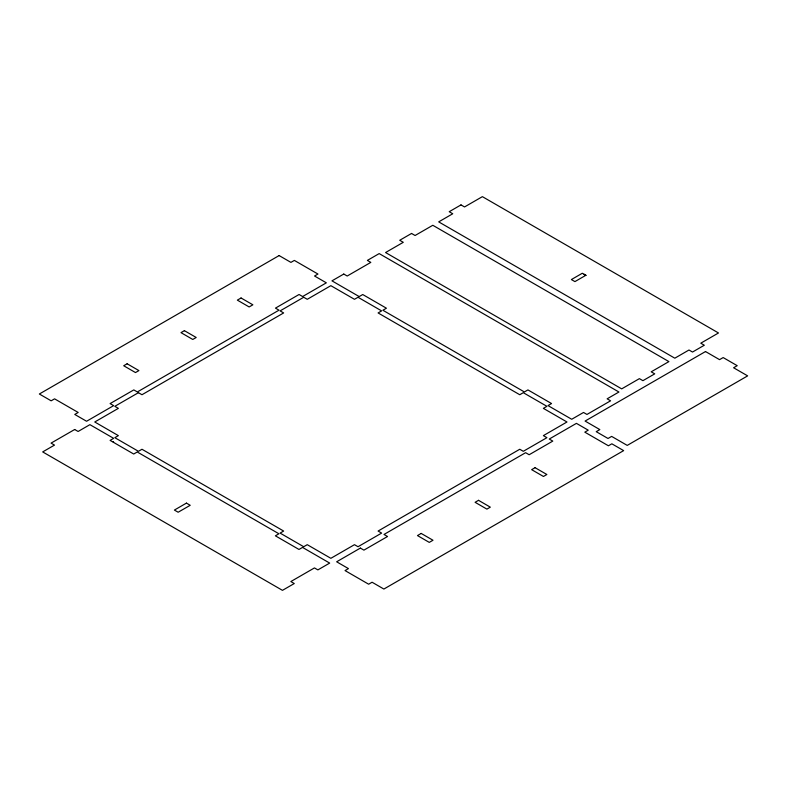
<?xml version="1.0" encoding="UTF-8"?>
<svg xmlns="http://www.w3.org/2000/svg" width="787" height="787" viewBox="0 0 787 787"><rect width="100%" height="100%" fill="white"/><g stroke="black" fill="none" stroke-linecap="round" stroke-linejoin="round"><path stroke-width="1.18" d="M585.843 275.302L574.923 281.608L571.382 279.562L582.301 273.256L585.843 275.302L584.072 274.279M112.748 441.517L113.643 442.028M279.119 255.568L39.35 394.002L51.155 400.819L54.578 398.842L78.188 412.467L74.765 414.444L86.57 421.261L113.643 405.639L110.101 403.593L133.8 389.909L137.341 391.956L279.011 310.167L275.47 308.12L299.08 294.486L302.621 296.532L326.349 282.828L314.544 276.011L317.958 274.043L294.348 260.408L290.924 262.386L279.119 255.568M127.11 363.781L123.707 365.748L135.492 372.566L138.915 370.588L127.11 363.781M184.394 330.668L180.99 332.635L192.776 339.463L196.199 337.485L184.394 330.668M241.058 297.988L237.349 300.132L249.154 306.95L252.863 304.805L241.058 297.988M411.542 233.454L399.737 240.271L403.278 242.317L385.571 252.538L621.691 388.867L639.398 378.636L642.92 380.672L654.725 373.855L651.203 371.818L668.911 361.597L432.801 225.279L415.083 235.5L411.542 233.454M460.995 204.905L449.21 211.713L452.751 213.759L438.703 221.875L674.813 358.193L688.979 350.008L692.511 352.045L704.316 345.227L700.784 343.191L718.492 332.97L482.382 196.652L464.537 206.951L460.995 204.905M343.771 274.043L331.966 280.851L359.197 296.581L362.738 294.535L386.427 308.209L382.885 310.255L524.398 391.956L527.939 389.909L551.549 403.544L548.008 405.59L571.716 419.274L583.521 412.457L586.964 414.444L610.574 400.819L607.131 398.822L618.936 392.015L379.186 253.591L367.381 260.408L370.815 262.386L347.205 276.021L343.771 274.043M74.686 429.495L51.066 443.12L54.5 445.098L42.685 451.915L282.464 590.348L294.269 583.531L290.846 581.554L314.456 567.919L317.879 569.896L329.684 563.089L302.533 547.408L298.991 549.454L275.381 535.819L278.923 533.773L137.253 451.984L133.711 454.03L110.101 440.395L113.643 438.349L89.915 424.655L78.11 431.473L74.686 429.495M138.433 392.683L114.823 406.318L118.365 408.364L94.755 421.989L118.365 435.624L114.823 437.67L138.433 451.305L141.975 449.259L283.645 531.048L280.103 533.094L303.713 546.729L307.255 544.683L330.865 558.317L354.475 544.683L358.016 546.729L381.626 533.094L378.085 531.048L519.754 449.259L523.296 451.305L546.916 437.67L543.374 435.624L566.984 421.989L543.374 408.364L546.916 406.318L523.296 392.683L519.754 394.73L378.085 312.941L381.626 310.895L358.016 297.26L354.475 299.306L330.865 285.671L307.255 299.306L303.713 297.26L280.103 310.895L283.645 312.941L141.975 394.73L138.433 392.683M186.44 503.109L174.399 510.065L178.147 512.229L190.208 505.293L186.44 503.109M360.377 548.086L336.649 561.79L348.454 568.607L345.04 570.575L368.65 584.21L372.074 582.232L383.879 589.05L623.648 450.617L611.843 443.809L608.42 445.786L584.81 432.152L588.233 430.174L576.428 423.357L549.247 439.048L552.789 441.094L529.159 454.738L525.618 452.692L383.997 534.462L387.538 536.498L363.919 550.133L360.377 548.086M705.506 351.543L585.085 421.065L599.832 429.584L596.221 431.67L608.026 438.477L611.637 436.392L627.229 445.403L747.65 375.871L733.602 367.765L737.212 365.68L723.164 357.564L719.554 359.649L705.506 351.543M421.183 533.429L417.474 535.573L429.279 542.391L432.988 540.246L421.183 533.429M478.526 500.325L475.092 502.303L486.907 509.12L490.311 507.153L478.526 500.325M535.071 467.685L531.648 469.662L543.453 476.469L546.867 474.502L535.071 467.685"/></g></svg>
